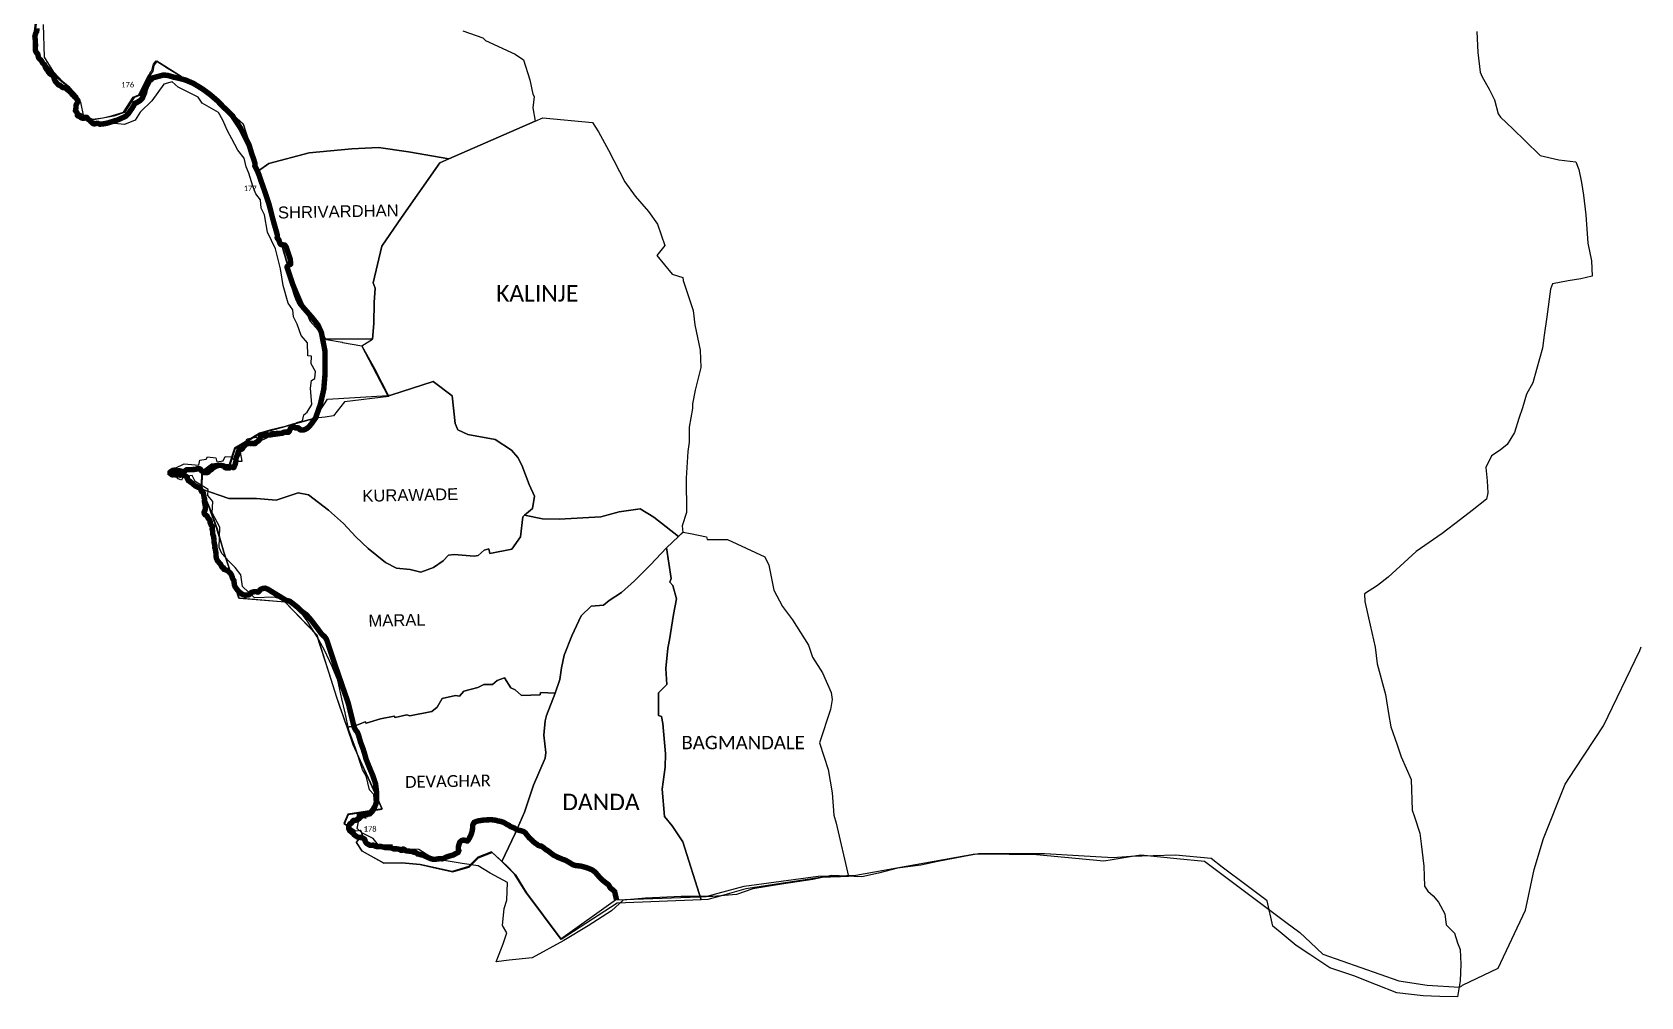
# Model space of a CAD drawing. Header units: metres. Extents: x 0 to 561379, y 0 to 4092696.
# Drawn here: x 287262 to 301995, y 1988843 to 1997679 of the extents above; entities that cross this region are included whole.
import ezdxf

# ---------------------------------------------------------------- set-up
doc = ezdxf.new("R2010")
doc.units = ezdxf.units.M
for name, color, linetype in [('ARTIFICIALLY PROTECTED', 10, 'Continuous'), ('COASTLINE', 5, 'Continuous'), ('ddddd', 7, 'Continuous'), ('DISTRICT BOUNDRY', 86, 'Continuous'), ('TALUKA BOUNDRY', 150, 'Continuous'), ('village', 32, 'Continuous'), ('VILLAGE NAME', 250, 'Continuous')]:
    doc.layers.add(name, color=color, linetype=linetype)
doc.styles.get("Standard").update_dxf_attribs({"font": 'calibri.ttf'})

msp = doc.modelspace()

# ---------------------------------------------------------------- linework, layer by layer
at = {"layer": 'ARTIFICIALLY PROTECTED', "const_width": 50, "flags": 128}
for points in [[(288220, 1997034), (288227, 1997038), (288243, 1997048), (288256, 1997057), (288272, 1997075), (288280, 1997096), (288292, 1997123), (288298, 1997152), (288305, 1997170), (288311, 1997186), (288327, 1997215), (288334, 1997229), (288343, 1997239), (288356, 1997248), (288364, 1997260)], [(288466, 1997287), (288471, 1997287), (288508, 1997282), (288559, 1997267), (288610, 1997256), (288669, 1997240), (288739, 1997210), (288824, 1997158), (288893, 1997107), (288956, 1997053), (289014, 1996994), (289094, 1996917), (289094, 1996916)], [(289094, 1996916), (289134, 1996856), (289167, 1996807), (289204, 1996736), (289249, 1996646), (289274, 1996563), (289288, 1996525), (289303, 1996477), (289302, 1996453), (289319, 1996421), (289330, 1996396), (289339, 1996374), (289360, 1996312), (289387, 1996236), (289429, 1996111), (289446, 1996048), (289463, 1995980), (289467, 1995966), (289478, 1995925), (289503, 1995839), (289508, 1995817), (289508, 1995810), (289508, 1995803), (289506, 1995797), (289507, 1995794), (289510, 1995788), (289515, 1995782), (289522, 1995776), (289526, 1995761), (289531, 1995745), (289537, 1995737), (289542, 1995734), (289550, 1995732), (289560, 1995730), (289566, 1995731), (289573, 1995730), (289579, 1995725), (289588, 1995712), (289603, 1995668), (289617, 1995627), (289627, 1995597), (289627, 1995592)], [(290258, 1990478), (290260, 1990481), (290259, 1990507), (290272, 1990507), (290272, 1990505), (290293, 1990506), (290297, 1990505), (290297, 1990510), (290317, 1990511), (290317, 1990517), (290349, 1990518)]]:
    msp.add_lwpolyline(points, dxfattribs=at)
at = {"layer": 'COASTLINE', "const_width": 50, "flags": 128}
msp.add_lwpolyline([(287307, 1997715), (287306, 1997703), (287305, 1997695), (287303, 1997685), (287299, 1997678), (287295, 1997669), (287292, 1997659), (287289, 1997649), (287287, 1997642), (287289, 1997620), (287291, 1997609), (287292, 1997593), (287292, 1997580), (287293, 1997554), (287291, 1997544), (287292, 1997531), (287292, 1997521), (287293, 1997509), (287295, 1997502), (287299, 1997494), (287305, 1997489), (287310, 1997483), (287314, 1997478), (287315, 1997472), (287316, 1997466), (287318, 1997458), (287320, 1997448), (287324, 1997442), (287329, 1997435), (287333, 1997431), (287341, 1997425), (287347, 1997418), (287351, 1997412), (287354, 1997404), (287357, 1997399), (287360, 1997395), (287364, 1997391), (287368, 1997388), (287375, 1997382), (287379, 1997373), (287380, 1997368), (287382, 1997363), (287384, 1997356), (287386, 1997352), (287390, 1997346), (287393, 1997340), (287398, 1997337), (287403, 1997329), (287406, 1997323), (287409, 1997317), (287415, 1997310), (287420, 1997303), (287424, 1997299), (287430, 1997294), (287437, 1997291), (287443, 1997288), (287448, 1997284), (287453, 1997279), (287457, 1997276), (287459, 1997272), (287461, 1997269), (287462, 1997261), (287463, 1997255), (287465, 1997249), (287468, 1997244), (287471, 1997236), (287473, 1997230), (287476, 1997226), (287481, 1997222), (287484, 1997219), (287487, 1997213), (287491, 1997209), (287497, 1997203), (287500, 1997199), (287505, 1997196), (287514, 1997194), (287519, 1997189), (287526, 1997185), (287537, 1997176), (287543, 1997172), (287548, 1997171), (287555, 1997170), (287559, 1997170), (287565, 1997168), (287571, 1997166), (287577, 1997159), (287585, 1997152), (287592, 1997147), (287604, 1997139), (287607, 1997134), (287611, 1997130), (287621, 1997122), (287627, 1997110), (287635, 1997103), (287640, 1997099), (287646, 1997094), (287648, 1997090), (287652, 1997086), (287658, 1997082), (287666, 1997073), (287671, 1997066), (287675, 1997062), (287680, 1997055), (287682, 1997050), (287682, 1997045), (287680, 1997041), (287677, 1997036), (287673, 1997028), (287667, 1997017), (287664, 1997009), (287663, 1997004), (287663, 1996999), (287663, 1996993), (287664, 1996989), (287664, 1996986), (287661, 1996973), (287660, 1996965), (287659, 1996960), (287662, 1996955), (287667, 1996951), (287669, 1996947), (287672, 1996943), (287675, 1996936), (287676, 1996926), (287676, 1996918), (287679, 1996914), (287686, 1996910), (287692, 1996908), (287700, 1996904), (287705, 1996900), (287710, 1996896), (287716, 1996893), (287723, 1996892), (287730, 1996890), (287735, 1996891), (287740, 1996892), (287745, 1996895), (287749, 1996896), (287753, 1996897), (287757, 1996899), (287762, 1996898), (287766, 1996894), (287770, 1996889), (287773, 1996883), (287778, 1996879), (287783, 1996876), (287786, 1996874), (287793, 1996867), (287799, 1996860), (287805, 1996855), (287811, 1996849), (287816, 1996845), (287820, 1996842), (287827, 1996840), (287837, 1996840), (287841, 1996841), (287850, 1996843), (287856, 1996845), (287864, 1996844), (287883, 1996836), (287916, 1996840), (287946, 1996845), (288035, 1996872), (288058, 1996881), (288120, 1996909), (288144, 1996933), (288172, 1996975), (288176, 1996980), (288188, 1996999), (288203, 1997027), (288208, 1997029), (288227, 1997038), (288243, 1997048), (288256, 1997057), (288272, 1997075), (288280, 1997096), (288292, 1997123), (288298, 1997152), (288305, 1997170), (288311, 1997186), (288327, 1997215), (288334, 1997229), (288343, 1997239), (288356, 1997248), (288364, 1997260), (288466, 1997287), (288508, 1997282), (288559, 1997267), (288610, 1997256), (288669, 1997240), (288739, 1997210), (288824, 1997158), (288893, 1997107), (288956, 1997053), (289014, 1996994), (289094, 1996917), (289134, 1996856), (289167, 1996807), (289204, 1996736), (289249, 1996646), (289274, 1996563), (289288, 1996525), (289303, 1996477), (289302, 1996453), (289319, 1996421), (289339, 1996374), (289360, 1996312), (289387, 1996236), (289429, 1996111), (289446, 1996048), (289463, 1995980), (289467, 1995966), (289478, 1995925), (289503, 1995839), (289508, 1995817), (289508, 1995810), (289508, 1995803), (289506, 1995797), (289507, 1995794), (289510, 1995788), (289515, 1995782), (289522, 1995776), (289526, 1995761), (289531, 1995745), (289537, 1995737), (289542, 1995734), (289550, 1995732), (289560, 1995730), (289566, 1995731), (289573, 1995730), (289579, 1995725), (289588, 1995712), (289603, 1995668), (289617, 1995627), (289627, 1995597), (289628, 1995578), (289629, 1995565), (289629, 1995556), (289623, 1995550), (289609, 1995544), (289602, 1995538), (289597, 1995530), (289598, 1995521), (289605, 1995500), (289627, 1995433), (289646, 1995377), (289658, 1995346), (289670, 1995311), (289679, 1995280), (289695, 1995237), (289710, 1995205), (289717, 1995192), (289725, 1995183), (289743, 1995160), (289779, 1995119), (289826, 1995065), (289880, 1994997), (289911, 1994929), (289945, 1994753), (289945, 1994554), (289933, 1994407), (289901, 1994268), (289858, 1994145), (289820, 1994092), (289801, 1994069), (289787, 1994056), (289774, 1994046), (289762, 1994041), (289749, 1994036), (289734, 1994036), (289724, 1994035), (289717, 1994037), (289711, 1994041), (289710, 1994043), (289709, 1994047), (289706, 1994050), (289702, 1994053), (289696, 1994055), (289688, 1994055), (289682, 1994055), (289677, 1994055), (289672, 1994055), (289668, 1994057), (289664, 1994060), (289658, 1994061), (289649, 1994060), (289639, 1994058), (289634, 1994053), (289628, 1994049), (289624, 1994041), (289621, 1994033), (289619, 1994027), (289617, 1994021), (289614, 1994018), (289611, 1994016), (289607, 1994013), (289603, 1994013), (289597, 1994015), (289595, 1994014), (289591, 1994014), (289587, 1994014), (289583, 1994016), (289580, 1994016), (289575, 1994016), (289572, 1994015), (289567, 1994014), (289565, 1994012), (289561, 1994009), (289552, 1994005), (289547, 1994004), (289542, 1994005), (289535, 1994004), (289530, 1994003), (289525, 1994001), (289521, 1994001), (289515, 1994002), (289512, 1994001), (289508, 1994000), (289505, 1993999), (289502, 1993999), (289497, 1993999), (289494, 1993998), (289491, 1993998), (289487, 1993997), (289483, 1993995), (289478, 1993995), (289473, 1993996), (289469, 1993995), (289462, 1993994), (289455, 1993992), (289447, 1993991), (289438, 1993990), (289431, 1993990), (289425, 1993990), (289418, 1993991), (289411, 1993990), (289405, 1993989), (289401, 1993987), (289395, 1993984), (289387, 1993983), (289382, 1993983), (289376, 1993982), (289368, 1993980), (289364, 1993979), (289360, 1993976), (289357, 1993973), (289354, 1993969), (289351, 1993966), (289348, 1993962), (289346, 1993958), (289344, 1993954), (289343, 1993951), (289342, 1993946), (289341, 1993943), (289340, 1993940), (289337, 1993937), (289333, 1993935), (289330, 1993933), (289327, 1993930), (289323, 1993928), (289319, 1993925), (289315, 1993923), (289312, 1993921), (289309, 1993918), (289306, 1993914), (289303, 1993911), (289298, 1993909), (289294, 1993909), (289290, 1993910), (289287, 1993911), (289283, 1993913), (289281, 1993913), (289279, 1993913), (289276, 1993913), (289264, 1993911), (289258, 1993913), (289252, 1993914), (289248, 1993914), (289244, 1993914), (289241, 1993911), (289238, 1993911), (289234, 1993912), (289231, 1993913), (289229, 1993912), (289224, 1993908), (289218, 1993902), (289207, 1993890), (289197, 1993881), (289195, 1993877), (289193, 1993873), (289190, 1993868), (289186, 1993864), (289183, 1993861), (289179, 1993859), (289174, 1993856), (289170, 1993855), (289165, 1993853), (289161, 1993851), (289158, 1993848), (289155, 1993845), (289151, 1993838), (289147, 1993828), (289145, 1993815), (289144, 1993809), (289137, 1993796), (289135, 1993791), (289132, 1993782), (289130, 1993775), (289130, 1993768), (289129, 1993757), (289128, 1993749), (289125, 1993735), (289123, 1993726), (289120, 1993716), (289113, 1993701), (289111, 1993695), (289108, 1993692), (289106, 1993691), (289104, 1993691), (289100, 1993693), (289095, 1993695), (289091, 1993697), (289086, 1993697), (289079, 1993695), (289072, 1993690), (289068, 1993688), (289061, 1993688), (289054, 1993689), (289046, 1993688), (289038, 1993688), (289033, 1993690), (289028, 1993692), (289025, 1993695), (289022, 1993699), (289020, 1993702), (289018, 1993705), (289011, 1993707), (289000, 1993709), (288990, 1993711), (288984, 1993712), (288976, 1993711), (288968, 1993710), (288958, 1993708), (288945, 1993704), (288939, 1993699), (288923, 1993690), (288912, 1993681), (288904, 1993673), (288895, 1993668), (288887, 1993661), (288881, 1993655), (288877, 1993651), (288871, 1993647), (288866, 1993645), (288860, 1993644), (288855, 1993644), (288850, 1993644), (288846, 1993644), (288842, 1993645), (288834, 1993646), (288829, 1993648), (288824, 1993652), (288816, 1993660), (288811, 1993664), (288807, 1993670), (288803, 1993676), (288801, 1993677), (288798, 1993679), (288795, 1993680), (288791, 1993680), (288787, 1993679), (288784, 1993679), (288780, 1993680), (288775, 1993680), (288770, 1993679), (288761, 1993676), (288752, 1993675), (288744, 1993673), (288737, 1993673), (288726, 1993672), (288715, 1993671), (288705, 1993671), (288693, 1993672), (288685, 1993672), (288678, 1993671), (288672, 1993668), (288667, 1993664), (288660, 1993659), (288657, 1993657), (288653, 1993654), (288648, 1993653), (288644, 1993653), (288640, 1993653), (288635, 1993654), (288631, 1993656), (288625, 1993658), (288620, 1993659), (288614, 1993661), (288608, 1993661), (288602, 1993661), (288599, 1993660), (288597, 1993659), (288592, 1993658), (288587, 1993658), (288581, 1993659), (288578, 1993661), (288577, 1993664), (288576, 1993666), (288574, 1993667), (288571, 1993668), (288567, 1993668), (288563, 1993667), (288560, 1993665), (288558, 1993663), (288555, 1993664), (288554, 1993665), (288553, 1993665), (288552, 1993664), (288552, 1993662), (288550, 1993661), (288546, 1993661), (288544, 1993660), (288542, 1993660), (288538, 1993658), (288535, 1993656), (288532, 1993654), (288529, 1993650), (288527, 1993648), (288525, 1993646), (288525, 1993644), (288526, 1993641), (288526, 1993638), (288529, 1993636), (288531, 1993634), (288534, 1993632), (288536, 1993630), (288538, 1993628), (288541, 1993626), (288544, 1993625), (288548, 1993624), (288553, 1993625), (288556, 1993626), (288560, 1993627), (288563, 1993626), (288567, 1993625), (288571, 1993624), (288576, 1993625), (288579, 1993626), (288582, 1993627), (288586, 1993627), (288589, 1993627), (288595, 1993626), (288602, 1993626), (288608, 1993624), (288614, 1993622), (288618, 1993621), (288623, 1993622), (288629, 1993623), (288638, 1993626), (288646, 1993626), (288653, 1993623), (288661, 1993616), (288669, 1993612), (288676, 1993607), (288680, 1993604), (288683, 1993600), (288684, 1993596), (288685, 1993587), (288689, 1993579), (288693, 1993571), (288699, 1993568), (288706, 1993565), (288714, 1993557), (288727, 1993548), (288741, 1993535), (288753, 1993526), (288758, 1993522), (288765, 1993518), (288772, 1993515), (288776, 1993513), (288783, 1993510), (288789, 1993508), (288794, 1993506), (288798, 1993503), (288802, 1993498), (288805, 1993494), (288807, 1993488), (288809, 1993482), (288812, 1993476), (288815, 1993471), (288818, 1993469), (288821, 1993468), (288824, 1993465), (288827, 1993462), (288829, 1993459), (288830, 1993456), (288831, 1993450), (288833, 1993444), (288835, 1993431), (288836, 1993421), (288836, 1993416), (288839, 1993411), (288841, 1993405), (288842, 1993397), (288841, 1993390), (288840, 1993386), (288839, 1993382), (288841, 1993373), (288843, 1993361), (288846, 1993351), (288848, 1993337), (288849, 1993327), (288849, 1993318), (288848, 1993309), (288846, 1993302), (288842, 1993294), (288839, 1993287), (288837, 1993283), (288838, 1993276), (288840, 1993266), (288844, 1993260), (288850, 1993256), (288858, 1993252), (288865, 1993245), (288869, 1993237), (288872, 1993230), (288877, 1993223), (288881, 1993219), (288886, 1993215), (288888, 1993211), (288890, 1993203), (288892, 1993197), (288892, 1993188), (288896, 1993177), (288900, 1993168), (288903, 1993161), (288908, 1993156), (288911, 1993152), (288912, 1993148), (288912, 1993140), (288911, 1993132), (288911, 1993124), (288914, 1993112), (288915, 1993108), (288915, 1993101), (288915, 1993093), (288915, 1993086), (288918, 1993076), (288920, 1993069), (288924, 1993061), (288925, 1993050), (288927, 1993037), (288927, 1993021), (288927, 1993014), (288928, 1993006), (288931, 1992996), (288933, 1992986), (288936, 1992976), (288936, 1992971), (288936, 1992966), (288935, 1992962), (288935, 1992956), (288938, 1992950), (288940, 1992939), (288942, 1992929), (288944, 1992919), (288945, 1992911), (288945, 1992904), (288946, 1992896), (288946, 1992887), (288946, 1992879), (288948, 1992869), (288949, 1992862), (288952, 1992853), (288956, 1992845), (288959, 1992838), (288961, 1992835), (288968, 1992828), (288971, 1992824), (288974, 1992820), (288977, 1992817), (288982, 1992812), (288985, 1992809), (288988, 1992804), (288990, 1992801), (288994, 1992791), (288997, 1992786), (289000, 1992781), (289002, 1992778), (289006, 1992776), (289010, 1992775), (289014, 1992773), (289018, 1992761), (289021, 1992758), (289025, 1992757), (289030, 1992756), (289035, 1992754), (289041, 1992751), (289047, 1992749), (289053, 1992746), (289058, 1992742), (289061, 1992738), (289069, 1992731), (289075, 1992727), (289079, 1992722), (289082, 1992718), (289085, 1992711), (289089, 1992704), (289091, 1992697), (289095, 1992688), (289097, 1992676), (289101, 1992668), (289105, 1992663), (289110, 1992655), (289111, 1992645), (289114, 1992620), (289115, 1992614), (289118, 1992607), (289119, 1992603), (289126, 1992592), (289134, 1992579), (289144, 1992568), (289150, 1992560), (289160, 1992550), (289167, 1992546), (289170, 1992543), (289173, 1992539), (289178, 1992535), (289185, 1992532), (289192, 1992528), (289202, 1992524), (289209, 1992522), (289218, 1992522), (289227, 1992523), (289234, 1992523), (289244, 1992525), (289250, 1992527), (289255, 1992530), (289261, 1992538), (289264, 1992542), (289267, 1992545), (289271, 1992547), (289279, 1992550), (289289, 1992552), (289295, 1992554), (289301, 1992555), (289307, 1992555), (289316, 1992553), (289323, 1992551), (289330, 1992550), (289333, 1992551), (289335, 1992553), (289343, 1992560), (289347, 1992567), (289349, 1992571), (289354, 1992574), (289358, 1992577), (289366, 1992580), (289374, 1992583), (289385, 1992584), (289396, 1992586), (289422, 1992576), (289446, 1992561), (289551, 1992497), (289585, 1992476), (289607, 1992470), (289624, 1992465), (289641, 1992452), (289696, 1992409), (289731, 1992374), (289775, 1992342), (289816, 1992295), (289874, 1992219), (289909, 1992172), (289922, 1992159), (289940, 1992142), (289954, 1992124), (289963, 1992104), (290017, 1991940), (290062, 1991808), (290089, 1991730), (290121, 1991637), (290143, 1991574), (290158, 1991530), (290175, 1991460), (290203, 1991347), (290212, 1991312), (290223, 1991288), (290233, 1991277), (290241, 1991266), (290251, 1991241), (290271, 1991172), (290294, 1991112), (290307, 1991069), (290321, 1991018), (290337, 1990978), (290360, 1990922), (290382, 1990870), (290399, 1990820), (290407, 1990795), (290418, 1990710), (290418, 1990662), (290412, 1990615), (290395, 1990570), (290374, 1990537), (290358, 1990521), (290349, 1990518), (290317, 1990517), (290317, 1990511), (290297, 1990510), (290297, 1990505), (290293, 1990506), (290272, 1990505), (290272, 1990507), (290259, 1990507), (290260, 1990481), (290258, 1990478), (290252, 1990478), (290249, 1990476), (290243, 1990469), (290238, 1990467), (290234, 1990465), (290228, 1990462), (290224, 1990460), (290217, 1990458), (290211, 1990458), (290207, 1990458), (290205, 1990458), (290202, 1990456), (290200, 1990454), (290198, 1990452), (290196, 1990449), (290195, 1990447), (290194, 1990445), (290192, 1990442), (290189, 1990438), (290187, 1990435), (290183, 1990432), (290179, 1990431), (290175, 1990429), (290172, 1990426), (290169, 1990422), (290168, 1990419), (290165, 1990413), (290163, 1990406), (290163, 1990402), (290161, 1990395), (290161, 1990388), (290162, 1990382), (290165, 1990375), (290171, 1990365), (290178, 1990361), (290184, 1990355), (290188, 1990350), (290193, 1990347), (290198, 1990344), (290202, 1990339), (290207, 1990334), (290210, 1990329), (290213, 1990327), (290217, 1990325), (290224, 1990318), (290230, 1990314), (290235, 1990311), (290238, 1990309), (290244, 1990306), (290252, 1990304), (290262, 1990303), (290273, 1990302), (290281, 1990301), (290289, 1990298), (290295, 1990294), (290303, 1990289), (290306, 1990287), (290309, 1990281), (290311, 1990276), (290312, 1990269), (290313, 1990266), (290320, 1990256), (290324, 1990250), (290329, 1990246), (290336, 1990242), (290345, 1990237), (290353, 1990233), (290359, 1990230), (290364, 1990230), (290371, 1990230), (290380, 1990232), (290385, 1990232), (290388, 1990232), (290392, 1990231), (290396, 1990229), (290399, 1990227), (290402, 1990224), (290406, 1990223), (290412, 1990221), (290421, 1990219), (290430, 1990218), (290436, 1990219), (290445, 1990220), (290450, 1990221), (290456, 1990220), (290463, 1990218), (290472, 1990216), (290478, 1990216), (290484, 1990215), (290489, 1990212), (290495, 1990210), (290503, 1990209), (290508, 1990210), (290512, 1990210), (290519, 1990210), (290530, 1990208), (290539, 1990209), (290546, 1990208), (290553, 1990207), (290557, 1990205), (290563, 1990202), (290570, 1990199), (290575, 1990198), (290581, 1990198), (290586, 1990198), (290591, 1990199), (290595, 1990200), (290600, 1990199), (290603, 1990198), (290608, 1990196), (290614, 1990196), (290618, 1990196), (290624, 1990194), (290629, 1990193), (290633, 1990190), (290636, 1990188), (290641, 1990185), (290645, 1990184), (290650, 1990184), (290652, 1990186), (290653, 1990188), (290654, 1990191), (290655, 1990194), (290658, 1990196), (290662, 1990196), (290667, 1990194), (290671, 1990192), (290674, 1990190), (290678, 1990187), (290685, 1990181), (290691, 1990179), (290698, 1990178), (290705, 1990178), (290711, 1990178), (290718, 1990177), (290729, 1990175), (290738, 1990175), (290744, 1990173), (290747, 1990172), (290752, 1990169), (290757, 1990168), (290761, 1990167), (290766, 1990167), (290774, 1990165), (290781, 1990160), (290786, 1990157), (290790, 1990153), (290794, 1990153), (290802, 1990150), (290810, 1990148), (290818, 1990145), (290829, 1990143), (290840, 1990141), (290853, 1990135), (290861, 1990132), (290869, 1990127), (290876, 1990125), (290883, 1990122), (290889, 1990118), (290895, 1990116), (290904, 1990112), (290913, 1990108), (290925, 1990105), (290935, 1990103), (290949, 1990103), (290958, 1990103), (290968, 1990105), (290976, 1990106), (290985, 1990107), (290996, 1990108), (291007, 1990108), (291016, 1990107), (291025, 1990109), (291031, 1990111), (291039, 1990114), (291050, 1990121), (291062, 1990125), (291072, 1990128), (291081, 1990132), (291081, 1990132), (291097, 1990136), (291122, 1990143), (291132, 1990149), (291141, 1990156), (291151, 1990159), (291162, 1990165), (291167, 1990175), (291170, 1990183), (291167, 1990191), (291165, 1990197), (291165, 1990209), (291168, 1990228), (291174, 1990246), (291177, 1990256), (291186, 1990267), (291196, 1990274), (291207, 1990278), (291218, 1990278), (291229, 1990275), (291241, 1990272), (291250, 1990272), (291255, 1990277), (291259, 1990284), (291265, 1990293), (291283, 1990330), (291288, 1990348), (291294, 1990367), (291296, 1990393), (291297, 1990397), (291296, 1990406), (291296, 1990412), (291298, 1990418), (291301, 1990424), (291306, 1990434), (291310, 1990441), (291326, 1990447), (291332, 1990450), (291341, 1990453), (291351, 1990455), (291365, 1990457), (291384, 1990460), (291400, 1990462), (291416, 1990463), (291436, 1990464), (291453, 1990465), (291470, 1990465), (291492, 1990462), (291510, 1990460), (291524, 1990455), (291541, 1990452), (291556, 1990449), (291565, 1990446), (291575, 1990443), (291583, 1990439), (291597, 1990431), (291604, 1990426), (291631, 1990412), (291642, 1990403), (291677, 1990389), (291706, 1990372), (291722, 1990368), (291737, 1990365), (291764, 1990356), (291780, 1990344), (291789, 1990331), (291799, 1990320), (291815, 1990299), (291827, 1990290), (291835, 1990281), (291846, 1990272), (291854, 1990262), (291863, 1990256), (291873, 1990248), (291881, 1990243), (291898, 1990230), (291915, 1990224), (291925, 1990223), (291947, 1990209), (291967, 1990191), (291989, 1990179), (292020, 1990154), (292040, 1990139), (292058, 1990131), (292074, 1990122), (292111, 1990107), (292124, 1990101), (292140, 1990097), (292151, 1990091), (292165, 1990083), (292186, 1990071), (292215, 1990053), (292238, 1990046), (292289, 1990040), (292340, 1990026), (292386, 1990008), (292399, 1990000), (292405, 1989996), (292423, 1989980), (292452, 1989946), (292477, 1989919), (292505, 1989896), (292538, 1989871), (292547, 1989860), (292551, 1989852), (292554, 1989845), (292559, 1989839), (292567, 1989832), (292578, 1989825), (292587, 1989817), (292597, 1989806), (292615, 1989730)], dxfattribs=at)
at = {"layer": 'DISTRICT BOUNDRY'}
msp.add_polyline3d([(287294, 1997793, 0), (287278, 1997659, 0), (287287, 1997512, 0), (287468, 1997283, 0), (287597, 1997177, 0), (287669, 1997098, 0), (287658, 1996960, 0), (287815, 1996882, 0), (287913, 1996895, 0), (287999, 1996915, 0), (288100, 1996948, 0), (288187, 1997085, 0), (288240, 1997105, 0), (288321, 1997274, 0), (288339, 1997294, 0), (288341, 1997297, 0), (288345, 1997316, 0), (288359, 1997327, 0), (288369, 1997378, 0), (288375, 1997386, 0), (288397, 1997418, 0), (288491, 1997358, 0), (288494, 1997357, 0), (288653, 1997257, 0), (288944, 1997084, 0), (289036, 1996979, 0), (289195, 1996837, 0), (289394, 1996225, 0), (289470, 1995991, 0), (289563, 1995679, 0), (289622, 1995475, 0), (289767, 1995139, 0), (289809, 1995031, 0), (289957, 1994865, 0), (290101, 1994839, 0), (290105, 1994838, 0), (290282, 1994805, 0), (290398, 1994597, 0), (290528, 1994343, 0), (290124, 1994292, 0), (290022, 1994164, 0), (289946, 1994153, 0), (289853, 1994142, 0), (289648, 1994087, 0), (289580, 1994068, 0), (289438, 1994032, 0), (289343, 1994005, 0), (289264, 1993958, 0), (289116, 1993868, 0), (289068, 1993718, 0), (288998, 1993713, 0), (288957, 1993727, 0), (288904, 1993723, 0), (288832, 1993667, 0), (288816, 1993667, 0), (288806, 1993499, 0), (288807, 1993499, 0), (288849, 1993400, 0), (288880, 1993328, 0), (288952, 1993133, 0), (288964, 1993090, 0), (288992, 1992994, 0), (289014, 1992918, 0), (289056, 1992791, 0), (289060, 1992778, 0), (289070, 1992748, 0), (289091, 1992683, 0), (289125, 1992580, 0), (289152, 1992498, 0), (289156, 1992498, 0), (289575, 1992462, 0), (289867, 1992159, 0), (289979, 1991812, 0), (290051, 1991587, 0), (290080, 1991497, 0), (290103, 1991430, 0), (290122, 1991374, 0), (290143, 1991316, 0), (290143, 1991316, 0), (290200, 1991155, 0), (290283, 1990973, 0), (290378, 1990763, 0), (290462, 1990577, 0), (290468, 1990564, 0), (290431, 1990558, 0), (290250, 1990530, 0), (290154, 1990516, 0), (290118, 1990431, 0), (290224, 1990363, 0), (290270, 1990369, 0), (290284, 1990330, 0), (290231, 1990260, 0), (290281, 1990181, 0), (290482, 1990068, 0), (290647, 1990071, 0), (290817, 1990055, 0), (290991, 1990014, 0), (291115, 1989987, 0), (291265, 1990030, 0), (291350, 1990115, 0), (291475, 1990164, 0), (291572, 1990077, 0), (291608, 1990045, 0), (291688, 1989959, 0), (291790, 1989796, 0), (292105, 1989373, 0), (292605, 1989730, 0), (293374, 1989758, 0), (293434, 1989761, 0), (293546, 1989791, 0), (293782, 1989855, 0), (294462, 1989948, 0), (294646, 1989952, 0), (294719, 1989954, 0), (294806, 1989957, 0), (295899, 1990152, 0), (296211, 1990149, 0), (296460, 1990146, 0), (297078, 1990088, 0), (297154, 1990101, 0), (297319, 1990128, 0), (297415, 1990143, 0), (297747, 1990111, 0), (297999, 1990086, 0), (298745, 1989526, 0), (298872, 1989431, 0), (298970, 1989340, 0), (299084, 1989234, 0), (299778, 1988990, 0), (300038, 1988950, 0), (300335, 1988932, 0), (300357, 1988942, 0), (300363, 1988951, 0), (300688, 1989106, 0), (300940, 1989638, 0), (300946, 1989663, 0), (301019, 1990008, 0), (301103, 1990292, 0), (301303, 1990791, 0), (301395, 1990931, 0), (301654, 1991324, 0), (301987, 1992014, 0), (302000, 1992048, 0)], dxfattribs=at)
at = {"layer": 'TALUKA BOUNDRY'}
msp.add_polyline3d([(300492, 1997684, 0), (300503, 1997492, 0), (300525, 1997314, 0), (300542, 1997271, 0), (300607, 1997156, 0), (300654, 1997058, 0), (300688, 1996932, 0), (300709, 1996902, 0), (300822, 1996794, 0), (300822, 1996794, 0), (300937, 1996684, 0), (301074, 1996551, 0), (301246, 1996509, 0), (301401, 1996490, 0), (301401, 1996490, 0), (301427, 1996422, 0), (301451, 1996303, 0), (301471, 1996187, 0), (301492, 1996005, 0), (301509, 1995747, 0), (301544, 1995584, 0), (301549, 1995445, 0), (301445, 1995419, 0), (301331, 1995401, 0), (301188, 1995373, 0), (301168, 1995324, 0), (301134, 1995071, 0), (301110, 1994905, 0), (301096, 1994786, 0), (301039, 1994589, 0), (301005, 1994467, 0), (300947, 1994362, 0), (300912, 1994239, 0), (300877, 1994139, 0), (300839, 1994012, 0), (300772, 1993903, 0), (300707, 1993851, 0), (300628, 1993798, 0), (300575, 1993691, 0), (300588, 1993569, 0), (300594, 1993461, 0), (300582, 1993401, 0), (300450, 1993298, 0), (300345, 1993216, 0), (300175, 1993086, 0), (299939, 1992922, 0), (299681, 1992687, 0), (299585, 1992610, 0), (299464, 1992533, 0), (299467, 1992463, 0), (299516, 1992246, 0), (299562, 1992047, 0), (299580, 1991893, 0), (299658, 1991612, 0), (299683, 1991438, 0), (299683, 1991438, 0), (299706, 1991316, 0), (299763, 1991151, 0), (299801, 1991040, 0), (299893, 1990833, 0), (299901, 1990553, 0), (299922, 1990491, 0), (299970, 1990341, 0), (299983, 1990243, 0), (300008, 1990040, 0), (300014, 1989856, 0), (300045, 1989811, 0), (300094, 1989767, 0), (300143, 1989709, 0), (300199, 1989603, 0), (300213, 1989503, 0), (300289, 1989425, 0), (300315, 1989336, 0), (300341, 1989275, 0), (300347, 1989141, 0), (300341, 1988988, 0), (300317, 1988843, 0), (300317, 1988843, 0), (300156, 1988847, 0), (300002, 1988853, 0), (299761, 1988878, 0), (299574, 1988954, 0), (299368, 1989035, 0), (299147, 1989109, 0), (298963, 1989232, 0), (298838, 1989312, 0), (298692, 1989435, 0), (298626, 1989489, 0), (298574, 1989722, 0), (298390, 1989860, 0), (298161, 1990031, 0), (298060, 1990109, 0), (297733, 1990141, 0), (297326, 1990129, 0), (297163, 1990116, 0), (296846, 1990134, 0), (296537, 1990152, 0), (295930, 1990154, 0), (295795, 1990128, 0), (295558, 1990082, 0), (295401, 1990048, 0), (295401, 1990048, 0), (295187, 1990021, 0), (295013, 1989977, 0), (294861, 1989941, 0), (294582, 1989955, 0), (294411, 1989918, 0), (294125, 1989874, 0), (293862, 1989831, 0), (293713, 1989781, 0), (293496, 1989763, 0), (293205, 1989762, 0), (292881, 1989748, 0), (292675, 1989727, 0), (292569, 1989632, 0), (292355, 1989492, 0), (292131, 1989360, 0), (291841, 1989200, 0), (291631, 1989178, 0), (291512, 1989162, 0), (291576, 1989327, 0), (291609, 1989429, 0), (291570, 1989497, 0), (291586, 1989653, 0), (291610, 1989728, 0), (291615, 1989890, 0), (291458, 1989977, 0), (291347, 1990042, 0), (291347, 1990042, 0), (291200, 1990065, 0), (291055, 1990089, 0), (290904, 1990128, 0), (290803, 1990191, 0), (290569, 1990198, 0), (290558, 1990234, 0), (290435, 1990232, 0), (290386, 1990294, 0), (290282, 1990346, 0), (290240, 1990385, 0), (290250, 1990447, 0), (290326, 1990517, 0), (290367, 1990565, 0), (290398, 1990619, 0), (290391, 1990697, 0), (290351, 1990740, 0), (290320, 1990868, 0), (290288, 1990925, 0), (290225, 1991120, 0), (290161, 1991286, 0), (290128, 1991444, 0), (290097, 1991574, 0), (290062, 1991742, 0), (290009, 1991868, 0), (289936, 1992025, 0), (289873, 1992139, 0), (289781, 1992288, 0), (289706, 1992392, 0), (289656, 1992456, 0), (289480, 1992503, 0), (289298, 1992497, 0), (289188, 1992600, 0), (289174, 1992707, 0), (289122, 1992774, 0), (289062, 1992833, 0), (289000, 1992903, 0), (288975, 1992960, 0), (288980, 1993145, 0), (288911, 1993276, 0), (288916, 1993379, 0), (288871, 1993435, 0), (288873, 1993491, 0), (288754, 1993564, 0), (288729, 1993617, 0), (288645, 1993605, 0), (288631, 1993577, 0), (288600, 1993588, 0), (288568, 1993628, 0), (288571, 1993684, 0), (288654, 1993725, 0), (288788, 1993714, 0), (288798, 1993760, 0), (288857, 1993767, 0), (288868, 1993788, 0), (288943, 1993781, 0), (288955, 1993742, 0), (289012, 1993753, 0), (289031, 1993792, 0), (289081, 1993788, 0), (289120, 1993751, 0), (289185, 1993750, 0), (289169, 1993832, 0), (289196, 1993885, 0), (289231, 1993955, 0), (289313, 1993969, 0), (289346, 1993933, 0), (289418, 1993967, 0), (289454, 1994022, 0), (289585, 1994031, 0), (289687, 1994105, 0), (289739, 1994119, 0), (289749, 1994173, 0), (289782, 1994198, 0), (289824, 1994269, 0), (289811, 1994419, 0), (289822, 1994489, 0), (289852, 1994508, 0), (289857, 1994572, 0), (289819, 1994642, 0), (289820, 1994712, 0), (289787, 1994715, 0), (289784, 1994833, 0), (289727, 1994902, 0), (289689, 1995003, 0), (289655, 1995072, 0), (289650, 1995135, 0), (289608, 1995198, 0), (289562, 1995358, 0), (289538, 1995510, 0), (289492, 1995694, 0), (289417, 1995846, 0), (289391, 1996006, 0), (289359, 1996067, 0), (289355, 1996142, 0), (289312, 1996198, 0), (289284, 1996268, 0), (289247, 1996388, 0), (289221, 1996445, 0), (289203, 1996526, 0), (289146, 1996597, 0), (289090, 1996702, 0), (289050, 1996775, 0), (289010, 1996872, 0), (288970, 1996942, 0), (288818, 1997028, 0), (288784, 1997083, 0), (288598, 1997175, 0), (288544, 1997223, 0), (288468, 1997203, 0), (288358, 1997050, 0), (288252, 1996945, 0), (288206, 1996874, 0), (288107, 1996834, 0), (287776, 1996867, 0), (287736, 1996903, 0), (287707, 1997039, 0), (287589, 1997177, 0), (287461, 1997314, 0), (287374, 1997451, 0), (287366, 1997748, 0)], dxfattribs=at)
at = {"layer": 'village'}
msp.add_polyline3d([(291207, 1997693, 0), (291390, 1997626, 0), (291414, 1997602, 0), (291685, 1997477, 0), (291762, 1997426, 0), (291819, 1997243, 0), (291849, 1997111, 0), (291861, 1997089, 0), (291848, 1996986, 0), (291869, 1996865, 0), (291077, 1996518, 0), (290710, 1996582, 0), (290434, 1996622, 0), (290191, 1996610, 0), (289799, 1996574, 0), (289429, 1996476, 0), (289336, 1996410, 0), (289198, 1996836, 0), (289041, 1996977, 0), (288949, 1997081, 0), (288660, 1997253, 0), (288404, 1997413, 0), (288377, 1997373, 0), (288367, 1997323, 0), (288330, 1997269, 0), (288249, 1997100, 0), (288196, 1997081, 0), (288109, 1996943, 0), (288009, 1996910, 0), (287825, 1996876, 0), (287669, 1996954, 0), (287680, 1997092, 0), (287608, 1997171, 0), (287480, 1997276, 0), (287299, 1997505, 0), (287290, 1997652, 0), (287306, 1997787, 0)], dxfattribs=at)
for points in [[(293385, 1994607, 0), (293336, 1994399, 0), (293311, 1994275, 0), (293310, 1994232, 0), (293280, 1994061, 0), (293280, 1993925, 0), (293267, 1993838, 0), (293251, 1993593, 0), (293255, 1993278, 0), (293214, 1993158, 0), (293222, 1993097, 0), (293181, 1993059, 0), (292955, 1993238, 0), (292830, 1993313, 0), (292639, 1993285, 0), (292472, 1993240, 0), (292088, 1993219, 0), (291935, 1993221, 0), (291771, 1993254, 0), (291845, 1993317, 0), (291862, 1993430, 0), (291815, 1993536, 0), (291748, 1993712, 0), (291709, 1993784, 0), (291651, 1993851, 0), (291503, 1993947, 0), (291252, 1993993, 0), (291162, 1994038, 0), (291137, 1994096, 0), (291110, 1994348, 0), (290934, 1994478, 0), (290547, 1994354, 0), (290521, 1994351, 0), (290521, 1994351, 0), (290282, 1994805, 0), (290378, 1994867, 0), (290390, 1995010, 0), (290394, 1995204, 0), (290403, 1995334, 0), (290385, 1995383, 0), (290464, 1995720, 0), (290644, 1995982, 0), (290997, 1996483, 0), (291077, 1996518, 0), (291869, 1996865, 0), (291940, 1996895, 0), (292395, 1996853, 0), (292448, 1996767, 0), (292541, 1996599, 0), (292689, 1996307, 0), (292785, 1996176, 0), (292908, 1996037, 0), (292990, 1995920, 0), (293056, 1995726, 0), (292983, 1995633, 0), (293125, 1995462, 0), (293223, 1995431, 0), (293226, 1995406, 0), (293317, 1995129, 0), (293332, 1994997, 0), (293381, 1994766, 0)], [(289429, 1996476, 0), (289799, 1996574, 0), (290191, 1996610, 0), (290434, 1996622, 0), (290710, 1996582, 0), (291077, 1996518, 0), (290997, 1996483, 0), (290644, 1995982, 0), (290464, 1995720, 0), (290385, 1995383, 0), (290403, 1995334, 0), (290394, 1995204, 0), (290390, 1995010, 0), (290378, 1994867, 0), (289956, 1994868, 0), (289809, 1995032, 0), (289767, 1995140, 0), (289623, 1995476, 0), (289472, 1995991, 0), (289336, 1996410, 0)], [(288825, 1993662, 0), (288841, 1993662, 0), (288912, 1993718, 0), (288965, 1993722, 0), (289006, 1993708, 0), (289076, 1993714, 0), (289123, 1993863, 0), (289348, 1994002, 0), (289854, 1994142, 0), (289968, 1994318, 0), (289968, 1994318, 0), (290521, 1994351, 0), (290547, 1994354, 0), (290934, 1994478, 0), (291110, 1994348, 0), (291137, 1994096, 0), (291162, 1994038, 0), (291252, 1993993, 0), (291503, 1993947, 0), (291651, 1993851, 0), (291709, 1993784, 0), (291748, 1993712, 0), (291815, 1993536, 0), (291862, 1993430, 0), (291845, 1993317, 0), (291771, 1993254, 0), (291755, 1993240, 0), (291734, 1993057, 0), (291655, 1992944, 0), (291454, 1992903, 0), (291444, 1992945, 0), (291401, 1992935, 0), (291347, 1992885, 0), (291309, 1992880, 0), (291126, 1992895, 0), (291076, 1992887, 0), (291026, 1992838, 0), (290937, 1992774, 0), (290823, 1992733, 0), (290723, 1992758, 0), (290598, 1992769, 0), (290498, 1992820, 0), (290340, 1992949, 0), (290228, 1993056, 0), (290115, 1993179, 0), (289975, 1993300, 0), (289792, 1993440, 0), (289700, 1993461, 0), (289496, 1993393, 0), (289316, 1993409, 0), (289065, 1993408, 0), (288816, 1993493, 0)], [(293181, 1993059, 0), (293072, 1992957, 0), (292926, 1992799, 0), (292780, 1992653, 0), (292660, 1992548, 0), (292547, 1992474, 0), (292495, 1992429, 0), (292381, 1992421, 0), (292290, 1992333, 0), (292206, 1992150, 0), (292136, 1991971, 0), (292111, 1991856, 0), (292095, 1991750, 0), (292052, 1991623, 0), (291917, 1991629, 0), (291914, 1991609, 0), (291743, 1991603, 0), (291687, 1991655, 0), (291645, 1991674, 0), (291589, 1991765, 0), (291522, 1991740, 0), (291478, 1991705, 0), (291400, 1991703, 0), (291344, 1991675, 0), (291216, 1991642, 0), (291177, 1991598, 0), (291139, 1991604, 0), (291018, 1991575, 0), (290973, 1991495, 0), (290922, 1991457, 0), (290720, 1991416, 0), (290693, 1991425, 0), (290587, 1991402, 0), (290577, 1991413, 0), (290452, 1991388, 0), (290320, 1991349, 0), (290312, 1991361, 0), (290222, 1991326, 0), (290146, 1991314, 0), (290054, 1991585, 0), (289871, 1992157, 0), (289580, 1992459, 0), (289160, 1992493, 0), (289022, 1992913, 0), (288960, 1993128, 0), (288888, 1993323, 0), (288816, 1993493, 0), (289065, 1993408, 0), (289316, 1993409, 0), (289496, 1993393, 0), (289700, 1993461, 0), (289792, 1993440, 0), (289975, 1993300, 0), (290115, 1993179, 0), (290228, 1993056, 0), (290340, 1992949, 0), (290498, 1992820, 0), (290598, 1992769, 0), (290723, 1992758, 0), (290823, 1992733, 0), (290937, 1992774, 0), (291026, 1992838, 0), (291076, 1992887, 0), (291126, 1992895, 0), (291309, 1992880, 0), (291347, 1992885, 0), (291401, 1992935, 0), (291444, 1992945, 0), (291454, 1992903, 0), (291655, 1992944, 0), (291734, 1993057, 0), (291755, 1993240, 0), (291771, 1993254, 0), (291935, 1993221, 0), (292088, 1993219, 0), (292472, 1993240, 0), (292639, 1993285, 0), (292830, 1993313, 0), (292955, 1993238, 0)], [(293222, 1993098, 0), (293291, 1993088, 0), (293439, 1993055, 0), (293444, 1993031, 0), (293630, 1993031, 0), (293974, 1992873, 0), (294009, 1992797, 0), (294054, 1992568, 0), (294135, 1992417, 0), (294227, 1992295, 0), (294371, 1992064, 0), (294410, 1991955, 0), (294500, 1991811, 0), (294579, 1991631, 0), (294589, 1991566, 0), (294574, 1991475, 0), (294473, 1991169, 0), (294554, 1990924, 0), (294588, 1990712, 0), (294605, 1990508, 0), (294625, 1990433, 0), (294739, 1989946, 0), (294666, 1989943, 0), (294481, 1989936, 0), (293799, 1989831, 0), (293562, 1989765, 0), (293450, 1989734, 0), (293390, 1989732, 0), (293220, 1990262, 0), (293124, 1990408, 0), (293055, 1990494, 0), (293031, 1990746, 0), (293060, 1990945, 0), (293063, 1991069, 0), (293038, 1991346, 0), (293026, 1991411, 0), (292998, 1991419, 0), (292998, 1991626, 0), (293074, 1991704, 0), (293065, 1991849, 0), (293084, 1992037, 0), (293100, 1992113, 0), (293136, 1992346, 0), (293162, 1992488, 0), (293131, 1992610, 0), (293101, 1992640, 0), (293116, 1992675, 0), (293072, 1992957, 0), (293181, 1993059, 0), (293222, 1993098, 0)], [(293055, 1990494, 0), (293124, 1990408, 0), (293220, 1990262, 0), (293390, 1989732, 0), (292621, 1989701, 0), (292106, 1989367, 0), (291785, 1989800, 0), (291681, 1989965, 0), (291565, 1990083, 0), (291687, 1990338, 0), (291772, 1990535, 0), (291854, 1990781, 0), (291962, 1991029, 0), (291966, 1991081, 0), (291948, 1991240, 0), (291962, 1991372, 0), (291973, 1991420, 0), (292052, 1991623, 0), (292095, 1991750, 0), (292111, 1991856, 0), (292136, 1991971, 0), (292206, 1992150, 0), (292290, 1992333, 0), (292381, 1992421, 0), (292495, 1992429, 0), (292547, 1992474, 0), (292660, 1992548, 0), (292780, 1992653, 0), (292926, 1992799, 0), (293072, 1992957, 0), (293116, 1992675, 0), (293101, 1992640, 0), (293131, 1992610, 0), (293162, 1992488, 0), (293136, 1992346, 0), (293100, 1992113, 0), (293084, 1992037, 0), (293065, 1991849, 0), (293074, 1991704, 0), (292998, 1991626, 0), (292998, 1991419, 0), (293026, 1991411, 0), (293038, 1991346, 0), (293063, 1991069, 0), (293060, 1990945, 0), (293031, 1990746, 0)], [(292052, 1991623, 0), (291973, 1991420, 0), (291962, 1991372, 0), (291948, 1991240, 0), (291966, 1991081, 0), (291962, 1991029, 0), (291854, 1990781, 0), (291772, 1990535, 0), (291687, 1990338, 0), (291565, 1990083, 0), (291468, 1990170, 0), (291343, 1990122, 0), (291258, 1990036, 0), (291109, 1989992, 0), (290816, 1990056, 0), (290647, 1990071, 0), (290484, 1990066, 0), (290285, 1990178, 0), (290234, 1990257, 0), (290287, 1990328, 0), (290273, 1990366, 0), (290228, 1990360, 0), (290123, 1990427, 0), (290158, 1990513, 0), (290469, 1990563, 0), (290202, 1991153, 0), (290146, 1991314, 0), (290222, 1991326, 0), (290312, 1991361, 0), (290320, 1991349, 0), (290452, 1991388, 0), (290577, 1991413, 0), (290587, 1991402, 0), (290693, 1991425, 0), (290720, 1991416, 0), (290922, 1991457, 0), (290973, 1991495, 0), (291018, 1991575, 0), (291139, 1991604, 0), (291177, 1991598, 0), (291216, 1991642, 0), (291344, 1991675, 0), (291400, 1991703, 0), (291478, 1991705, 0), (291522, 1991740, 0), (291589, 1991765, 0), (291645, 1991674, 0), (291687, 1991655, 0), (291743, 1991603, 0), (291914, 1991609, 0), (291917, 1991629, 0)]]:
    msp.add_polyline3d(points, close=True, dxfattribs=at)

# ---------------------------------------------------------------- texts
at = {"layer": 'ARTIFICIALLY PROTECTED', "char_height": 50, "attachment_point": 1}
for s, insert in [('176', (288078, 1997223)), ('177', (289200, 1996274)), ('178', (290298, 1990406))]:
    msp.add_mtext_dynamic_manual_height_columns(s, width=84.37, gutter_width=1, heights=[74.2], dxfattribs=dict(at, insert=insert))
at = {"layer": 'ddddd', "insert": (293209, 1991233), "char_height": 122.1, "attachment_point": 1}
msp.add_mtext_dynamic_manual_height_columns('{\\fCalibri|b0|i0|c0|p34;BAGMANDALE}', width=1528.62, gutter_width=0.814, heights=[0], dxfattribs=at)
at = {"layer": 'VILLAGE NAME', "char_height": 108.75, "attachment_point": 1, "rotation": 1.1028}
for s, width, heights, insert in [('{\\fArial|b0|i0|c0|p34;SHRIVARDHAN }', 1068.4, [112], (289512, 1996081)), ('{\\fArial|b0|i0|c0|p34;KURAWADE}', 1571.31, [0], (290285, 1993486)), ('{\\fArial|b0|i0|c0|p34;MARAL}', 1571.31, [0], (290341, 1992342)), ('{\\fCalibri|b0|i0|c0|p34;DEVAGHAR}', 1571.31, [0], (290677, 1990865))]:
    msp.add_mtext_dynamic_manual_height_columns(s, width=width, gutter_width=544, heights=heights, dxfattribs=dict(at, insert=insert))
at = {"layer": 'VILLAGE NAME', "attachment_point": 1}
for s, width, gutter_width, insert, char_height in [('{\\fCalibri|b0|i0|c0|p34;KALINJE}', 1877.91, 1, (291511, 1995362), 150), ('{\\fCalibri|b0|i0|c0|p34;BAGMANDALE}', 1528.62, 0.814, (293209, 1991233), 122.1), ('{\\fCalibri|b0|i0|c0|p34;DANDA}', 1877.91, 1, (292117, 1990703), 150)]:
    msp.add_mtext_dynamic_manual_height_columns(s, width=width, gutter_width=gutter_width, heights=[0], dxfattribs=dict(at, insert=insert, char_height=char_height))

doc.saveas('drawing.dxf')
